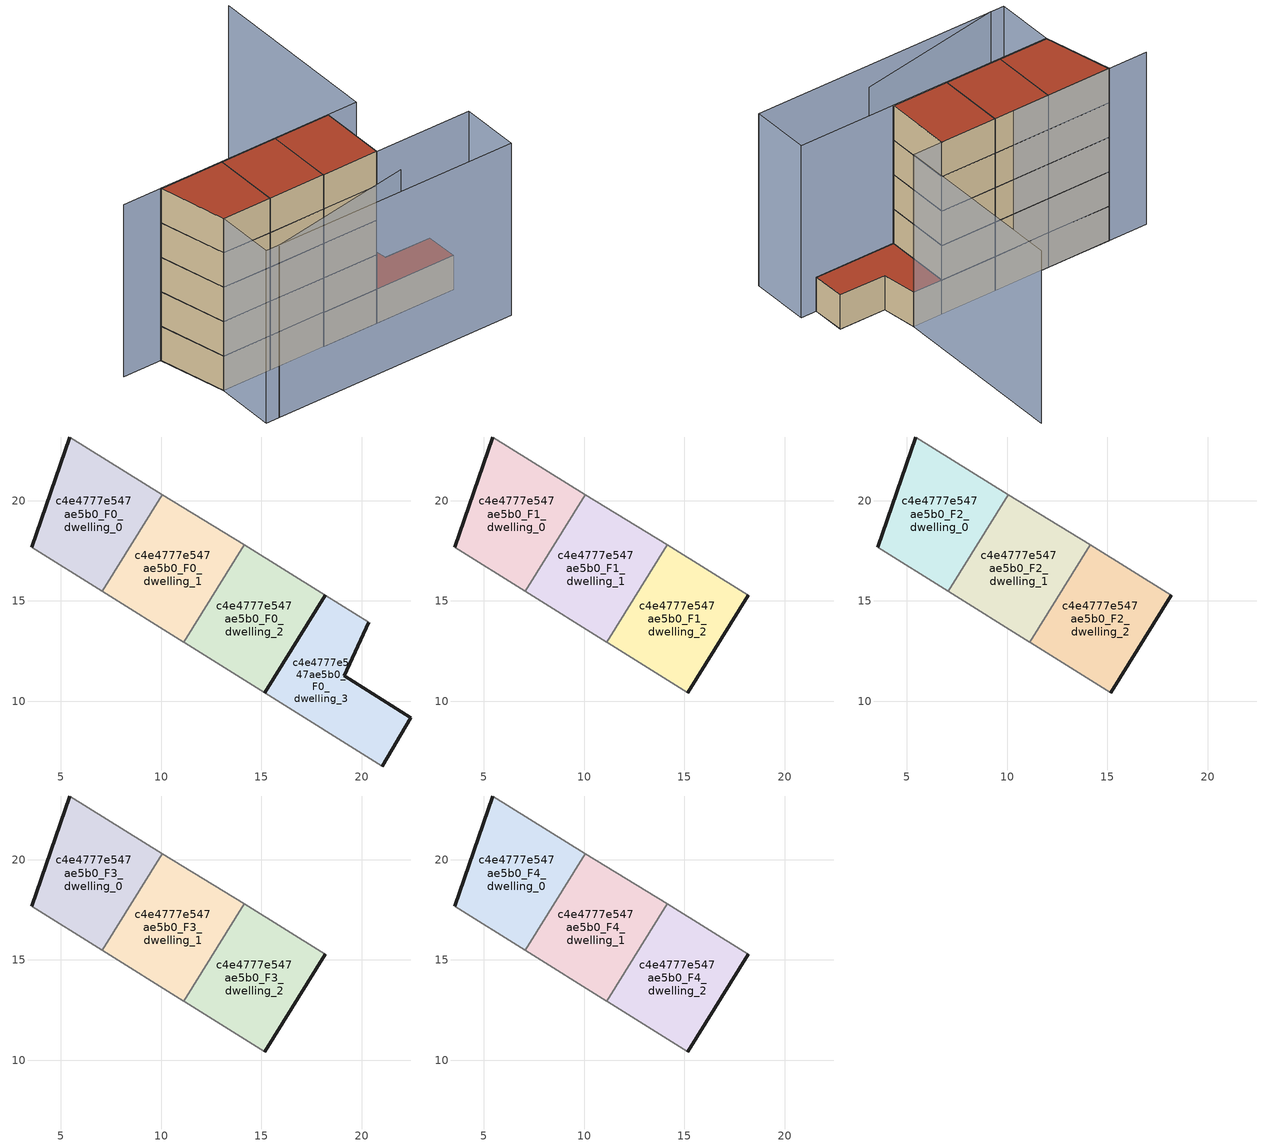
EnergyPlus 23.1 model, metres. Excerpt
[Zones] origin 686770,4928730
c4e4777e547ae5b0_F0_dwelling_0
 floor ground (EU_floor_Construction): 7.07,15.48 10.07,20.3 5.44,23.17 3.55,17.68 z0
 wall outside (EU_wall_Construction): 3.55,17.68 5.44,23.17 z0:3
 wall adiabatic (EU_wall_Construction): 7.07,15.48 3.55,17.68 / 5.44,23.17 10.07,20.3 z0:3
 wall to c4e4777e547ae5b0_F0_dwelling_1 (EU_wall_Construction): 10.07,20.3 7.07,15.48 z0:3
c4e4777e547ae5b0_F0_dwelling_1
 floor ground (EU_floor_Construction): 11.12,12.95 14.13,17.79 10.07,20.3 7.07,15.48 z0
 wall adiabatic (EU_wall_Construction): 11.12,12.95 7.07,15.48 / 10.07,20.3 14.13,17.79 z0:3
 wall to c4e4777e547ae5b0_F0_dwelling_2 (EU_wall_Construction): 14.13,17.79 11.12,12.95 z0:3
c4e4777e547ae5b0_F0_dwelling_2
 floor ground (EU_floor_Construction): 15.16,10.43 18.18,15.28 14.13,17.79 11.12,12.95 11.17,12.92 z0
 wall outside (EU_wall_Construction): 18.18,15.28 15.16,10.43 z0:3
 wall adiabatic (EU_wall_Construction): 15.16,10.43 11.17,12.92 11.12,12.95 / 14.13,17.79 18.18,15.28 z0:3
c4e4777e547ae5b0_F0_dwelling_3
 floor ground (EU_floor_Construction): 21.03,6.78 22.45,9.18 19.12,11.27 20.34,13.95 18.18,15.28 15.16,10.43 z0
 wall outside (EU_wall_Construction): 20.34,13.95 19.12,11.27 22.45,9.18 21.03,6.78 / 15.16,10.43 18.18,15.28 z0:3
 wall adiabatic (EU_wall_Construction): 21.03,6.78 15.16,10.43 / 18.18,15.28 20.34,13.95 z0:3
 roof outside (EU_roof_Construction): 20.34,13.95 19.12,11.27 22.45,9.18 21.03,6.78 15.16,10.43 18.18,15.28 z3
c4e4777e547ae5b0_F1_dwelling_0
 floor to c4e4777e547ae5b0_F0_dwelling_0 (EU_floor_Construction): 7.07,15.48 10.07,20.3 5.44,23.17 3.55,17.68 z3
 wall outside (EU_wall_Construction): 3.55,17.68 5.44,23.17 z3:6
 wall adiabatic (EU_wall_Construction): 7.07,15.48 3.55,17.68 / 5.44,23.17 10.07,20.3 z3:6
 wall to c4e4777e547ae5b0_F1_dwelling_1 (EU_wall_Construction): 10.07,20.3 7.07,15.48 z3:6
c4e4777e547ae5b0_F1_dwelling_1
 floor to c4e4777e547ae5b0_F0_dwelling_1 (EU_floor_Construction): 11.12,12.95 14.13,17.79 10.07,20.3 7.07,15.48 z3
 wall adiabatic (EU_wall_Construction): 11.12,12.95 7.07,15.48 / 10.07,20.3 14.13,17.79 z3:6
 wall to c4e4777e547ae5b0_F1_dwelling_2 (EU_wall_Construction): 14.13,17.79 11.12,12.95 z3:6
c4e4777e547ae5b0_F1_dwelling_2
 floor to c4e4777e547ae5b0_F0_dwelling_2 (EU_floor_Construction): 15.16,10.43 18.18,15.28 14.13,17.79 11.12,12.95 11.17,12.92 z3
 wall outside (EU_wall_Construction): 18.18,15.28 15.16,10.43 z3:6
 wall adiabatic (EU_wall_Construction): 15.16,10.43 11.17,12.92 11.12,12.95 / 14.13,17.79 18.18,15.28 z3:6
c4e4777e547ae5b0_F2_dwelling_0
 floor to c4e4777e547ae5b0_F1_dwelling_0 (EU_floor_Construction): 7.07,15.48 10.07,20.3 5.44,23.17 3.55,17.68 z6
 wall outside (EU_wall_Construction): 3.55,17.68 5.44,23.17 z6:9
 wall adiabatic (EU_wall_Construction): 7.07,15.48 3.55,17.68 / 5.44,23.17 10.07,20.3 z6:9
 wall to c4e4777e547ae5b0_F2_dwelling_1 (EU_wall_Construction): 10.07,20.3 7.07,15.48 z6:9
c4e4777e547ae5b0_F2_dwelling_1
 floor to c4e4777e547ae5b0_F1_dwelling_1 (EU_floor_Construction): 11.12,12.95 14.13,17.79 10.07,20.3 7.07,15.48 z6
 wall adiabatic (EU_wall_Construction): 11.12,12.95 7.07,15.48 / 10.07,20.3 14.13,17.79 z6:9
 wall to c4e4777e547ae5b0_F2_dwelling_2 (EU_wall_Construction): 14.13,17.79 11.12,12.95 z6:9
c4e4777e547ae5b0_F2_dwelling_2
 floor to c4e4777e547ae5b0_F1_dwelling_2 (EU_floor_Construction): 15.16,10.43 18.18,15.28 14.13,17.79 11.12,12.95 11.17,12.92 z6
 wall outside (EU_wall_Construction): 18.18,15.28 15.16,10.43 z6:9
 wall adiabatic (EU_wall_Construction): 15.16,10.43 11.17,12.92 11.12,12.95 / 14.13,17.79 18.18,15.28 z6:9
c4e4777e547ae5b0_F3_dwelling_0
 floor to c4e4777e547ae5b0_F2_dwelling_0 (EU_floor_Construction): 7.07,15.48 10.07,20.3 5.44,23.17 3.55,17.68 z9
 wall outside (EU_wall_Construction): 3.55,17.68 5.44,23.17 z9:12
 wall adiabatic (EU_wall_Construction): 7.07,15.48 3.55,17.68 / 5.44,23.17 10.07,20.3 z9:12
 wall to c4e4777e547ae5b0_F3_dwelling_1 (EU_wall_Construction): 10.07,20.3 7.07,15.48 z9:12
c4e4777e547ae5b0_F3_dwelling_1
 floor to c4e4777e547ae5b0_F2_dwelling_1 (EU_floor_Construction): 11.12,12.95 14.13,17.79 10.07,20.3 7.07,15.48 z9
 wall adiabatic (EU_wall_Construction): 11.12,12.95 7.07,15.48 / 10.07,20.3 14.13,17.79 z9:12
 wall to c4e4777e547ae5b0_F3_dwelling_2 (EU_wall_Construction): 14.13,17.79 11.12,12.95 z9:12
c4e4777e547ae5b0_F3_dwelling_2
 floor to c4e4777e547ae5b0_F2_dwelling_2 (EU_floor_Construction): 15.16,10.43 18.18,15.28 14.13,17.79 11.12,12.95 11.17,12.92 z9
 wall outside (EU_wall_Construction): 18.18,15.28 15.16,10.43 z9:12
 wall adiabatic (EU_wall_Construction): 15.16,10.43 11.17,12.92 11.12,12.95 / 14.13,17.79 18.18,15.28 z9:12
c4e4777e547ae5b0_F4_dwelling_0
 floor to c4e4777e547ae5b0_F3_dwelling_0 (EU_floor_Construction): 7.07,15.48 10.07,20.3 5.44,23.17 3.55,17.68 z12
 wall outside (EU_wall_Construction): 3.55,17.68 5.44,23.17 z12:15
 wall adiabatic (EU_wall_Construction): 7.07,15.48 3.55,17.68 / 5.44,23.17 10.07,20.3 z12:15
 wall to c4e4777e547ae5b0_F4_dwelling_1 (EU_wall_Construction): 10.07,20.3 7.07,15.48 z12:15
 roof outside (EU_roof_Construction): 10.07,20.3 7.07,15.48 3.55,17.68 5.44,23.17 z15
c4e4777e547ae5b0_F4_dwelling_1
 floor to c4e4777e547ae5b0_F3_dwelling_1 (EU_floor_Construction): 11.12,12.95 14.13,17.79 10.07,20.3 7.07,15.48 z12
 wall adiabatic (EU_wall_Construction): 11.12,12.95 7.07,15.48 / 10.07,20.3 14.13,17.79 z12:15
 wall to c4e4777e547ae5b0_F4_dwelling_2 (EU_wall_Construction): 14.13,17.79 11.12,12.95 z12:15
 roof outside (EU_roof_Construction): 14.13,17.79 11.12,12.95 7.07,15.48 10.07,20.3 z15
c4e4777e547ae5b0_F4_dwelling_2
 floor to c4e4777e547ae5b0_F3_dwelling_2 (EU_floor_Construction): 15.16,10.43 18.18,15.28 14.13,17.79 11.12,12.95 11.17,12.92 z12
 wall outside (EU_wall_Construction): 18.18,15.28 15.16,10.43 z12:15
 wall adiabatic (EU_wall_Construction): 15.16,10.43 11.17,12.92 11.12,12.95 / 14.13,17.79 18.18,15.28 z12:15
 roof outside (EU_roof_Construction): 18.18,15.28 15.16,10.43 11.17,12.92 11.12,12.95 14.13,17.79 z15
shading: 1.87,12.81 13.66,8.03 / 28.2,26.65 20.34,13.95 / 20.34,13.95 2.6,24.93 / 3.55,17.68 22.15,6.09 / 22.15,6.09 19.49,1.83 / 19.49,1.83 0.89,13.42 / 0.89,13.42 3.55,17.68 z0:15
[Building]
EU S2 Campaign: North Axis=0; Terrain=City; Solar Distribution=FullExterior
[Site:Location]
Bologna: Latitude=44.5; Longitude=11.25; Time Zone=1; Elevation=37
[SizingPeriod:WeatherFileDays]
AnnualSizingPeriod: Begin Month=1; Begin Day of Month=1; End Month=12; End Day of Month=31; Day of Week for Start Day=Monday; Use Weather File Daylight Saving Period=No; Use Weather File Rain and Snow Indicators=No
[MATERIAL]
EU_InternalMass_Material: Roughness=MediumRough; Thickness=0.1; Conductivity=1; Density=1800; Specific Heat=900; Thermal Absorptance=0.9; Solar Absorptance=0.7; Visible Absorptance=0.7
[MATERIAL:NOMASS] Roughness=MediumRough; Thermal Absorptance=0.9; Solar Absorptance=0.7; Visible Absorptance=0.7
Name | Thermal Resistance
EU_wall_NoMass | 0.905828
EU_roof_NoMass | 0.37593
EU_floor_NoMass | 0.67114
[CONSTRUCTION]
EU_wall_Construction: EU_wall_NoMass
EU_roof_Construction: EU_roof_NoMass
EU_floor_Construction: EU_floor_NoMass
EU_InternalMass_Construction: EU_InternalMass_Material
[ZONE] Type=1; Multiplier=1; Ceiling Height=autocalculate; Floor Area=autocalculate; Part of Total Floor Area=Yes
Name | Volume
c4e4777e547ae5b0_F0_dwelling_0 | 81.5735
c4e4777e547ae5b0_F1_dwelling_0; c4e4777e547ae5b0_F2_dwelling_0; c4e4777e547ae5b0_F3_dwelling_0; c4e4777e547ae5b0_F4_dwelling_0 | 81.5728
c4e4777e547ae5b0_F0_dwelling_1; c4e4777e547ae5b0_F1_dwelling_1; c4e4777e547ae5b0_F2_dwelling_1; c4e4777e547ae5b0_F3_dwelling_1; c4e4777e547ae5b0_F4_dwelling_1 | 81.5698
c4e4777e547ae5b0_F0_dwelling_2; c4e4777e547ae5b0_F1_dwelling_2; c4e4777e547ae5b0_F2_dwelling_2; c4e4777e547ae5b0_F3_dwelling_2; c4e4777e547ae5b0_F4_dwelling_2 | 81.5815
c4e4777e547ae5b0_F0_dwelling_3 | 81.5786
[INTERNALMASS] Construction=EU_InternalMass_Construction
Name | Zone or ZoneList | Surface Area
c4e4777e547ae5b0_F0_dwelling_0_EU_InternalMass | c4e4777e547ae5b0_F0_dwelling_0 | 27.1912
c4e4777e547ae5b0_F0_dwelling_1_EU_InternalMass | c4e4777e547ae5b0_F0_dwelling_1 | 27.1912
c4e4777e547ae5b0_F0_dwelling_2_EU_InternalMass | c4e4777e547ae5b0_F0_dwelling_2 | 27.1912
c4e4777e547ae5b0_F0_dwelling_3_EU_InternalMass | c4e4777e547ae5b0_F0_dwelling_3 | 27.1912
c4e4777e547ae5b0_F1_dwelling_0_EU_InternalMass | c4e4777e547ae5b0_F1_dwelling_0 | 36.255
c4e4777e547ae5b0_F1_dwelling_1_EU_InternalMass | c4e4777e547ae5b0_F1_dwelling_1 | 36.255
c4e4777e547ae5b0_F1_dwelling_2_EU_InternalMass | c4e4777e547ae5b0_F1_dwelling_2 | 36.255
c4e4777e547ae5b0_F2_dwelling_0_EU_InternalMass | c4e4777e547ae5b0_F2_dwelling_0 | 36.255
c4e4777e547ae5b0_F2_dwelling_1_EU_InternalMass | c4e4777e547ae5b0_F2_dwelling_1 | 36.255
c4e4777e547ae5b0_F2_dwelling_2_EU_InternalMass | c4e4777e547ae5b0_F2_dwelling_2 | 36.255
c4e4777e547ae5b0_F3_dwelling_0_EU_InternalMass | c4e4777e547ae5b0_F3_dwelling_0 | 36.255
c4e4777e547ae5b0_F3_dwelling_1_EU_InternalMass | c4e4777e547ae5b0_F3_dwelling_1 | 36.255
c4e4777e547ae5b0_F3_dwelling_2_EU_InternalMass | c4e4777e547ae5b0_F3_dwelling_2 | 36.255
c4e4777e547ae5b0_F4_dwelling_0_EU_InternalMass | c4e4777e547ae5b0_F4_dwelling_0 | 36.255
c4e4777e547ae5b0_F4_dwelling_1_EU_InternalMass | c4e4777e547ae5b0_F4_dwelling_1 | 36.255
c4e4777e547ae5b0_F4_dwelling_2_EU_InternalMass | c4e4777e547ae5b0_F4_dwelling_2 | 36.255
[OTHEREQUIPMENT] Fuel Type=Electricity; Design Level Calculation Method=Watts/Area; Power per Zone Floor Area=1; Fraction Latent=0; Fraction Radiant=0; Fraction Lost=0; Carbon Dioxide Generation Rate=0; EndUse Subcategory=EU_Step8_InternalGains
Name | Zone or ZoneList or Space or SpaceList | Schedule
EU_Step8_InternalGain_c4e4777e547ae5b0_F0_dwelling_0_f000 | c4e4777e547ae5b0_F0_dwelling_0 | EU_Step8_GainSchedule_c4e4777e547ae5b0_F0_dwelling_0_f000
EU_Step8_InternalGain_c4e4777e547ae5b0_F0_dwelling_1_f000 | c4e4777e547ae5b0_F0_dwelling_1 | EU_Step8_GainSchedule_c4e4777e547ae5b0_F0_dwelling_1_f000
EU_Step8_InternalGain_c4e4777e547ae5b0_F0_dwelling_2_f000 | c4e4777e547ae5b0_F0_dwelling_2 | EU_Step8_GainSchedule_c4e4777e547ae5b0_F0_dwelling_2_f000
EU_Step8_InternalGain_c4e4777e547ae5b0_F0_dwelling_3_f000 | c4e4777e547ae5b0_F0_dwelling_3 | EU_Step8_GainSchedule_c4e4777e547ae5b0_F0_dwelling_3_f000
EU_Step8_InternalGain_c4e4777e547ae5b0_F1_dwelling_0_f000 | c4e4777e547ae5b0_F1_dwelling_0 | EU_Step8_GainSchedule_c4e4777e547ae5b0_F1_dwelling_0_f000
EU_Step8_InternalGain_c4e4777e547ae5b0_F1_dwelling_1_f000 | c4e4777e547ae5b0_F1_dwelling_1 | EU_Step8_GainSchedule_c4e4777e547ae5b0_F1_dwelling_1_f000
EU_Step8_InternalGain_c4e4777e547ae5b0_F1_dwelling_2_f000 | c4e4777e547ae5b0_F1_dwelling_2 | EU_Step8_GainSchedule_c4e4777e547ae5b0_F1_dwelling_2_f000
EU_Step8_InternalGain_c4e4777e547ae5b0_F2_dwelling_0_f000 | c4e4777e547ae5b0_F2_dwelling_0 | EU_Step8_GainSchedule_c4e4777e547ae5b0_F2_dwelling_0_f000
EU_Step8_InternalGain_c4e4777e547ae5b0_F2_dwelling_1_f000 | c4e4777e547ae5b0_F2_dwelling_1 | EU_Step8_GainSchedule_c4e4777e547ae5b0_F2_dwelling_1_f000
EU_Step8_InternalGain_c4e4777e547ae5b0_F2_dwelling_2_f000 | c4e4777e547ae5b0_F2_dwelling_2 | EU_Step8_GainSchedule_c4e4777e547ae5b0_F2_dwelling_2_f000
EU_Step8_InternalGain_c4e4777e547ae5b0_F3_dwelling_0_f000 | c4e4777e547ae5b0_F3_dwelling_0 | EU_Step8_GainSchedule_c4e4777e547ae5b0_F3_dwelling_0_f000
EU_Step8_InternalGain_c4e4777e547ae5b0_F3_dwelling_1_f000 | c4e4777e547ae5b0_F3_dwelling_1 | EU_Step8_GainSchedule_c4e4777e547ae5b0_F3_dwelling_1_f000
EU_Step8_InternalGain_c4e4777e547ae5b0_F3_dwelling_2_f000 | c4e4777e547ae5b0_F3_dwelling_2 | EU_Step8_GainSchedule_c4e4777e547ae5b0_F3_dwelling_2_f000
EU_Step8_InternalGain_c4e4777e547ae5b0_F4_dwelling_0_f000 | c4e4777e547ae5b0_F4_dwelling_0 | EU_Step8_GainSchedule_c4e4777e547ae5b0_F4_dwelling_0_f000
EU_Step8_InternalGain_c4e4777e547ae5b0_F4_dwelling_1_f000 | c4e4777e547ae5b0_F4_dwelling_1 | EU_Step8_GainSchedule_c4e4777e547ae5b0_F4_dwelling_1_f000
EU_Step8_InternalGain_c4e4777e547ae5b0_F4_dwelling_2_f000 | c4e4777e547ae5b0_F4_dwelling_2 | EU_Step8_GainSchedule_c4e4777e547ae5b0_F4_dwelling_2_f000
[ZONEVENTILATION:DESIGNFLOWRATE] Schedule=EU_AlwaysOn; Design Flow Rate Calculation Method=AirChanges/Hour; Air Changes per Hour=0.73129; Ventilation Type=Natural; Fan Pressure Rise=0; Fan Total Efficiency=1; Constant Term Coefficient=1; Temperature Term Coefficient=0; Velocity Term Coefficient=0; Velocity Squared Term Coefficient=0; Minimum Indoor Temperature=-100; Maximum Indoor Temperature=100; Delta Temperature=-100; Minimum Outdoor Temperature=-100; Maximum Outdoor Temperature=100; Maximum Wind Speed=40
Name | Zone or ZoneList or Space or SpaceList
EU_ConstantAir_c4e4777e547ae5b0_F0_dwelling_0 | c4e4777e547ae5b0_F0_dwelling_0
EU_ConstantAir_c4e4777e547ae5b0_F0_dwelling_1 | c4e4777e547ae5b0_F0_dwelling_1
EU_ConstantAir_c4e4777e547ae5b0_F0_dwelling_2 | c4e4777e547ae5b0_F0_dwelling_2
EU_ConstantAir_c4e4777e547ae5b0_F0_dwelling_3 | c4e4777e547ae5b0_F0_dwelling_3
EU_ConstantAir_c4e4777e547ae5b0_F1_dwelling_0 | c4e4777e547ae5b0_F1_dwelling_0
EU_ConstantAir_c4e4777e547ae5b0_F1_dwelling_1 | c4e4777e547ae5b0_F1_dwelling_1
EU_ConstantAir_c4e4777e547ae5b0_F1_dwelling_2 | c4e4777e547ae5b0_F1_dwelling_2
EU_ConstantAir_c4e4777e547ae5b0_F2_dwelling_0 | c4e4777e547ae5b0_F2_dwelling_0
EU_ConstantAir_c4e4777e547ae5b0_F2_dwelling_1 | c4e4777e547ae5b0_F2_dwelling_1
EU_ConstantAir_c4e4777e547ae5b0_F2_dwelling_2 | c4e4777e547ae5b0_F2_dwelling_2
EU_ConstantAir_c4e4777e547ae5b0_F3_dwelling_0 | c4e4777e547ae5b0_F3_dwelling_0
EU_ConstantAir_c4e4777e547ae5b0_F3_dwelling_1 | c4e4777e547ae5b0_F3_dwelling_1
EU_ConstantAir_c4e4777e547ae5b0_F3_dwelling_2 | c4e4777e547ae5b0_F3_dwelling_2
EU_ConstantAir_c4e4777e547ae5b0_F4_dwelling_0 | c4e4777e547ae5b0_F4_dwelling_0
EU_ConstantAir_c4e4777e547ae5b0_F4_dwelling_1 | c4e4777e547ae5b0_F4_dwelling_1
EU_ConstantAir_c4e4777e547ae5b0_F4_dwelling_2 | c4e4777e547ae5b0_F4_dwelling_2
[HVACTEMPLATE:THERMOSTAT] Constant Heating Setpoint=20; Constant Cooling Setpoint=50
EU_HeatOnly_c4e4777e547ae5b0_F0_dwelling_0; EU_HeatOnly_c4e4777e547ae5b0_F0_dwelling_1; EU_HeatOnly_c4e4777e547ae5b0_F0_dwelling_2; EU_HeatOnly_c4e4777e547ae5b0_F0_dwelling_3; EU_HeatOnly_c4e4777e547ae5b0_F1_dwelling_0; EU_HeatOnly_c4e4777e547ae5b0_F1_dwelling_1; EU_HeatOnly_c4e4777e547ae5b0_F1_dwelling_2; EU_HeatOnly_c4e4777e547ae5b0_F2_dwelling_0; EU_HeatOnly_c4e4777e547ae5b0_F2_dwelling_1; EU_HeatOnly_c4e4777e547ae5b0_F2_dwelling_2; EU_HeatOnly_c4e4777e547ae5b0_F3_dwelling_0; EU_HeatOnly_c4e4777e547ae5b0_F3_dwelling_1; EU_HeatOnly_c4e4777e547ae5b0_F3_dwelling_2; EU_HeatOnly_c4e4777e547ae5b0_F4_dwelling_0; EU_HeatOnly_c4e4777e547ae5b0_F4_dwelling_1; EU_HeatOnly_c4e4777e547ae5b0_F4_dwelling_2
[HVACTEMPLATE:ZONE:IDEALLOADSAIRSYSTEM] System Availability Schedule=EU_AlwaysOn; Maximum Heating Supply Air Temperature=50; Minimum Cooling Supply Air Temperature=13; Maximum Heating Supply Air Humidity Ratio=0.0156; Minimum Cooling Supply Air Humidity Ratio=0.0077; Heating Limit=NoLimit; Cooling Limit=NoLimit; Heating Availability Schedule=EU_AlwaysOn; Cooling Availability Schedule=EU_CoolingOff; Dehumidification Control Type=ConstantSensibleHeatRatio; Cooling Sensible Heat Ratio=0.7; Dehumidification Setpoint=60; Humidification Control Type=None; Humidification Setpoint=30; Outdoor Air Method=None; Outdoor Air Flow Rate per Person=0.00944; Outdoor Air Flow Rate per Zone Floor Area=0; Outdoor Air Flow Rate per Zone=0; Demand Controlled Ventilation Type=None; Outdoor Air Economizer Type=NoEconomizer; Heat Recovery Type=None; Sensible Heat Recovery Effectiveness=0.7; Latent Heat Recovery Effectiveness=0.65
Name | Template Thermostat
c4e4777e547ae5b0_F0_dwelling_0 | EU_HeatOnly_c4e4777e547ae5b0_F0_dwelling_0
c4e4777e547ae5b0_F0_dwelling_1 | EU_HeatOnly_c4e4777e547ae5b0_F0_dwelling_1
c4e4777e547ae5b0_F0_dwelling_2 | EU_HeatOnly_c4e4777e547ae5b0_F0_dwelling_2
c4e4777e547ae5b0_F0_dwelling_3 | EU_HeatOnly_c4e4777e547ae5b0_F0_dwelling_3
c4e4777e547ae5b0_F1_dwelling_0 | EU_HeatOnly_c4e4777e547ae5b0_F1_dwelling_0
c4e4777e547ae5b0_F1_dwelling_1 | EU_HeatOnly_c4e4777e547ae5b0_F1_dwelling_1
c4e4777e547ae5b0_F1_dwelling_2 | EU_HeatOnly_c4e4777e547ae5b0_F1_dwelling_2
c4e4777e547ae5b0_F2_dwelling_0 | EU_HeatOnly_c4e4777e547ae5b0_F2_dwelling_0
c4e4777e547ae5b0_F2_dwelling_1 | EU_HeatOnly_c4e4777e547ae5b0_F2_dwelling_1
c4e4777e547ae5b0_F2_dwelling_2 | EU_HeatOnly_c4e4777e547ae5b0_F2_dwelling_2
c4e4777e547ae5b0_F3_dwelling_0 | EU_HeatOnly_c4e4777e547ae5b0_F3_dwelling_0
c4e4777e547ae5b0_F3_dwelling_1 | EU_HeatOnly_c4e4777e547ae5b0_F3_dwelling_1
c4e4777e547ae5b0_F3_dwelling_2 | EU_HeatOnly_c4e4777e547ae5b0_F3_dwelling_2
c4e4777e547ae5b0_F4_dwelling_0 | EU_HeatOnly_c4e4777e547ae5b0_F4_dwelling_0
c4e4777e547ae5b0_F4_dwelling_1 | EU_HeatOnly_c4e4777e547ae5b0_F4_dwelling_1
c4e4777e547ae5b0_F4_dwelling_2 | EU_HeatOnly_c4e4777e547ae5b0_F4_dwelling_2
[SIZING:ZONE] Zone Cooling Design Supply Air Temperature Input Method=SupplyAirTemperature; Zone Cooling Design Supply Air Temperature=13; Zone Heating Design Supply Air Temperature Input Method=SupplyAirTemperature; Zone Heating Design Supply Air Temperature=50; Zone Cooling Design Supply Air Humidity Ratio=0.008; Zone Heating Design Supply Air Humidity Ratio=0.008; Cooling Design Air Flow Method=DesignDay; Cooling Design Air Flow Rate=0; Cooling Minimum Air Flow per Zone Floor Area=0.000762; Cooling Minimum Air Flow=0; Cooling Minimum Air Flow Fraction=0.2; Heating Design Air Flow Method=DesignDay; Heating Design Air Flow Rate=0; Heating Maximum Air Flow per Zone Floor Area=0.002032; Heating Maximum Air Flow=0.141576; Heating Maximum Air Flow Fraction=0.3; Account for Dedicated Outdoor Air System=No; Dedicated Outdoor Air System Control Strategy=NeutralSupplyAir; Dedicated Outdoor Air Low Setpoint Temperature for Design=autosize; Dedicated Outdoor Air High Setpoint Temperature for Design=autosize; Zone Load Sizing Method=Sensible Load Only No Latent Load; Zone Latent Cooling Design Supply Air Humidity Ratio Input Method=HumidityRatioDifference; Zone Cooling Design Supply Air Humidity Ratio Difference=0.005; Zone Latent Heating Design Supply Air Humidity Ratio Input Method=HumidityRatioDifference; Zone Humidification Design Supply Air Humidity Ratio Difference=0.005
c4e4777e547ae5b0_F0_dwelling_0; c4e4777e547ae5b0_F0_dwelling_1; c4e4777e547ae5b0_F0_dwelling_2; c4e4777e547ae5b0_F0_dwelling_3; c4e4777e547ae5b0_F1_dwelling_0; c4e4777e547ae5b0_F1_dwelling_1; c4e4777e547ae5b0_F1_dwelling_2; c4e4777e547ae5b0_F2_dwelling_0; c4e4777e547ae5b0_F2_dwelling_1; c4e4777e547ae5b0_F2_dwelling_2; c4e4777e547ae5b0_F3_dwelling_0; c4e4777e547ae5b0_F3_dwelling_1; c4e4777e547ae5b0_F3_dwelling_2; c4e4777e547ae5b0_F4_dwelling_0; c4e4777e547ae5b0_F4_dwelling_1; c4e4777e547ae5b0_F4_dwelling_2
[SCHEDULE:CONSTANT]
Name | Hourly Value
EU_AlwaysOn | 1
EU_CoolingOff | 0
[SCHEDULE:FILE] Column Number=1; Rows to Skip at Top=0; Number of Hours of Data=8760; Column Separator=Comma; Interpolate to Timestep=No; Minutes per Item=60; Adjust Schedule for Daylight Savings=Yes
Name | File
EU_Step8_GainSchedule_c4e4777e547ae5b0_F0_dwelling_0_f000 | ../../schedules/c4e4777e547ae5b0/c4e4777e547ae5b0_F0_dwelling_0_f000_gain.csv
EU_Step8_GainSchedule_c4e4777e547ae5b0_F0_dwelling_1_f000 | ../../schedules/c4e4777e547ae5b0/c4e4777e547ae5b0_F0_dwelling_1_f000_gain.csv
EU_Step8_GainSchedule_c4e4777e547ae5b0_F0_dwelling_2_f000 | ../../schedules/c4e4777e547ae5b0/c4e4777e547ae5b0_F0_dwelling_2_f000_gain.csv
EU_Step8_GainSchedule_c4e4777e547ae5b0_F0_dwelling_3_f000 | ../../schedules/c4e4777e547ae5b0/c4e4777e547ae5b0_F0_dwelling_3_f000_gain.csv
EU_Step8_GainSchedule_c4e4777e547ae5b0_F1_dwelling_0_f000 | ../../schedules/c4e4777e547ae5b0/c4e4777e547ae5b0_F1_dwelling_0_f000_gain.csv
EU_Step8_GainSchedule_c4e4777e547ae5b0_F1_dwelling_1_f000 | ../../schedules/c4e4777e547ae5b0/c4e4777e547ae5b0_F1_dwelling_1_f000_gain.csv
EU_Step8_GainSchedule_c4e4777e547ae5b0_F1_dwelling_2_f000 | ../../schedules/c4e4777e547ae5b0/c4e4777e547ae5b0_F1_dwelling_2_f000_gain.csv
EU_Step8_GainSchedule_c4e4777e547ae5b0_F2_dwelling_0_f000 | ../../schedules/c4e4777e547ae5b0/c4e4777e547ae5b0_F2_dwelling_0_f000_gain.csv
EU_Step8_GainSchedule_c4e4777e547ae5b0_F2_dwelling_1_f000 | ../../schedules/c4e4777e547ae5b0/c4e4777e547ae5b0_F2_dwelling_1_f000_gain.csv
EU_Step8_GainSchedule_c4e4777e547ae5b0_F2_dwelling_2_f000 | ../../schedules/c4e4777e547ae5b0/c4e4777e547ae5b0_F2_dwelling_2_f000_gain.csv
EU_Step8_GainSchedule_c4e4777e547ae5b0_F3_dwelling_0_f000 | ../../schedules/c4e4777e547ae5b0/c4e4777e547ae5b0_F3_dwelling_0_f000_gain.csv
EU_Step8_GainSchedule_c4e4777e547ae5b0_F3_dwelling_1_f000 | ../../schedules/c4e4777e547ae5b0/c4e4777e547ae5b0_F3_dwelling_1_f000_gain.csv
EU_Step8_GainSchedule_c4e4777e547ae5b0_F3_dwelling_2_f000 | ../../schedules/c4e4777e547ae5b0/c4e4777e547ae5b0_F3_dwelling_2_f000_gain.csv
EU_Step8_GainSchedule_c4e4777e547ae5b0_F4_dwelling_0_f000 | ../../schedules/c4e4777e547ae5b0/c4e4777e547ae5b0_F4_dwelling_0_f000_gain.csv
EU_Step8_GainSchedule_c4e4777e547ae5b0_F4_dwelling_1_f000 | ../../schedules/c4e4777e547ae5b0/c4e4777e547ae5b0_F4_dwelling_1_f000_gain.csv
EU_Step8_GainSchedule_c4e4777e547ae5b0_F4_dwelling_2_f000 | ../../schedules/c4e4777e547ae5b0/c4e4777e547ae5b0_F4_dwelling_2_f000_gain.csv
